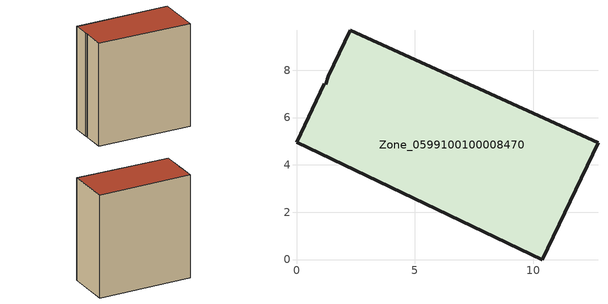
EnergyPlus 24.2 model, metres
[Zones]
Zone_0599100100008470
 floor ground (C_G): 1.24,7.4 1.34,7.75 2.26,9.68 12.74,4.93 10.38,0 0,4.96 1.18,7.43 z0
 wall outside (C_F): 1.34,7.75 1.24,7.4 1.18,7.43 0,4.96 10.38,0 12.74,4.93 2.26,9.68 1.34,7.75 z0:12.45
 roof outside (C_R): 1.24,7.4 1.18,7.43 0,4.96 10.38,0 12.74,4.93 2.26,9.68 1.34,7.75 z12.45
[BUILDING]
Pand.0599100100008470: North Axis=0; Terrain=City; Loads Convergence Tolerance Value=0.04; Temperature Convergence Tolerance Value=0.4; Solar Distribution=FullExterior; Maximum Number of Warmup Days=25; Minimum Number of Warmup Days=1
[Site:Location]
Rotterdam.The.Hague.AP_ZH_NLD Design_Conditions: Latitude=51.96; Longitude=4.45; Time Zone=1; Elevation=-4.5
[SITE:GROUNDTEMPERATURE:BUILDINGSURFACE]
18, 18, 18, 18, 18, 18, 18, 18, 18, 18, 18, 18
[MATERIAL] Thermal Absorptance=0.9; Solar Absorptance=0.7; Visible Absorptance=0.7
Name | Roughness | Thickness | Conductivity | Density | Specific Heat
G.TI.2015-2018 | MediumSmooth | 0.15 | 0.0428571 | 540 | 1210
F.TI.2015-2018 | Rough | 0.3 | 0.0666667 | 1920 | 840
R.TI.2015-2018 | MediumRough | 0.2 | 0.0333333 | 1500 | 1000
[CONSTRUCTION]
C_G: G.TI.2015-2018
C_F: F.TI.2015-2018
C_R: R.TI.2015-2018
[ZONE]
Zone_0599100100008470: Type=1; Multiplier=1; Ceiling Height=Autocalculate; Volume=Autocalculate; Floor Area=autocalculate; Part of Total Floor Area=Yes
[ZONEINFILTRATION:DESIGNFLOWRATE]
Infil_Zone_0599100100008470: Zone or ZoneList or Space or SpaceList=Zone_0599100100008470; Schedule=AlwaysOn; Design Flow Rate Calculation Method=Flow/Area; Flow Rate per Floor Area=0.0015; Constant Term Coefficient=1; Temperature Term Coefficient=0; Velocity Term Coefficient=0; Velocity Squared Term Coefficient=0
[HVACTEMPLATE:ZONE:IDEALLOADSAIRSYSTEM]
Zone_0599100100008470: Maximum Heating Supply Air Temperature=50; Minimum Cooling Supply Air Temperature=13; Maximum Heating Supply Air Humidity Ratio=0.0156; Minimum Cooling Supply Air Humidity Ratio=0.0077; Heating Limit=NoLimit; Cooling Limit=NoLimit; Dehumidification Control Type=ConstantSensibleHeatRatio; Cooling Sensible Heat Ratio=0.7; Dehumidification Setpoint=60; Humidification Control Type=None; Humidification Setpoint=30; Outdoor Air Method=None; Outdoor Air Flow Rate per Person=0.00944; Outdoor Air Flow Rate per Zone Floor Area=0; Outdoor Air Flow Rate per Zone=0; Demand Controlled Ventilation Type=None; Outdoor Air Economizer Type=NoEconomizer; Heat Recovery Type=None; Sensible Heat Recovery Effectiveness=0.7; Latent Heat Recovery Effectiveness=0.65
[ZONECONTROL:THERMOSTAT]
ThermostatControl_Zone_0599100100008470: Zone or ZoneList=Zone_0599100100008470; Control Type Schedule=DualSetpointControlType; Control 1=Thermostat_Zone_0599100100008470; Temperature Difference Between Cutout And Setpoint=0
[THERMOSTATSETPOINT:DUALSETPOINT]
Thermostat_Zone_0599100100008470: Heating Setpoint Temperature Schedule=HeatingSetpoint_Zone_0599100100008470; Cooling Setpoint Temperature Schedule=CoolingSetpoint_Zone_0599100100008470
[SCHEDULE:COMPACT]
HeatingSetpoint_Zone_0599100100008470: Through: 12/31, For: AllDays, Until: 24:00, 21
CoolingSetpoint_Zone_0599100100008470: Through: 12/31, For: AllDays, Until: 24:00, 24
DualSetpointControlType: Through: 12/31, For: AllDays, Until: 24:00, 4
AlwaysOn: Through: 12/31, For: AllDays, Until: 24:00, 1
